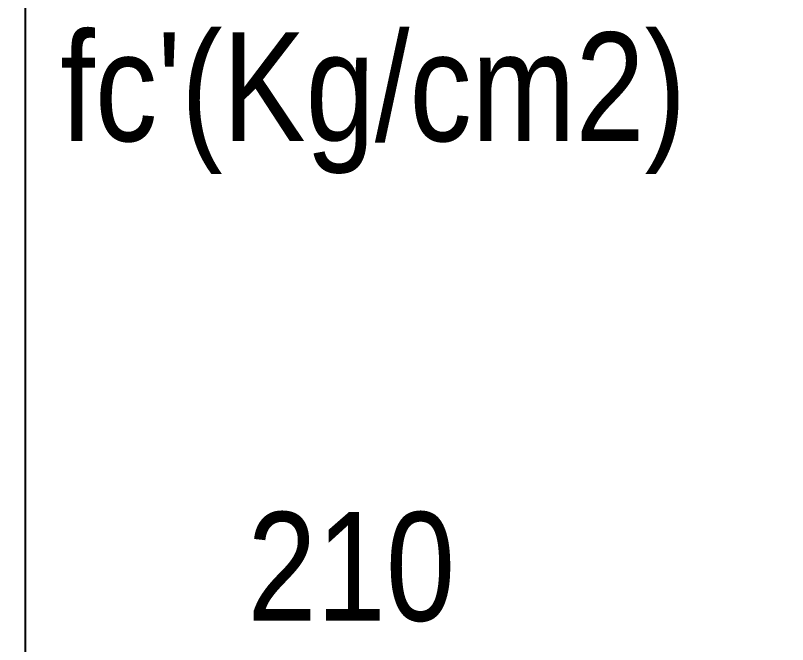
# Model space of a CAD drawing. Header units: millimetres. Extents: x -3570 to 5754, y -12788176 to 1214.
# Drawn here: x 3373.562 to 3375.693, y 1135.611 to 1137.347 of the extents above; entities that cross this region are included whole.
import ezdxf
from ezdxf import colors
from ezdxf.entities.mleader import LeaderData, LeaderLine
from ezdxf.math import Vec2, Vec3

# ---------------------------------------------------------------- set-up
doc = ezdxf.new("R2010")
doc.units = ezdxf.units.MM
for name, color, linetype in [('.D1 cotas', 1, 'Continuous'), ('.D1 Texto', 7, 'Continuous'), ('.N1 Cuadros', 253, 'Continuous')]:
    doc.layers.add(name, color=color, linetype=linetype)
doc.styles.add('Anot 1.5mm simplex', font='simplex.shx', dxfattribs={"height": 0.0015})
doc.styles.add('Anot 3mm', font='ARIALN.TTF', dxfattribs={"height": 0.003})

# ---------------------------------------------------------------- blocks, each defined once
blk = doc.blocks.new('_None')
blk = doc.blocks.new('CUADRO COLUMNAS')
at = {"layer": '.N1 Cuadros'}
blk.add_line((3296.1245, 1128.4284, 20302.5345), (3296.1245, 1130.6753, 20302.5345), dxfattribs=at)
at = {"layer": '.D1 Texto', "lineweight": 20, "style": 'Anot 3mm'}
for s, p in [("fc'(Kg/cm2)", (3296.1727, 1129.8239, 20302.5345)), ('210', (3296.4308, 1129.1621, 20302.5345))]:
    blk.add_text(s, height=0.15, dxfattribs=at).set_placement(p)
blk = doc.blocks.new('1.-1')
at = {"layer": '.D1 cotas'}
ml = blk.add_multileader_mtext('Standard', dxfattribs=at)
ml.set_content('2∅5/8" ', color=7, style='Anot 1.5mm simplex')
ml.set_leader_properties()
ml.set_arrow_properties(name='NONE')
ml.build(insert=Vec2(0, 0))
ml.multileader.update_dxf_attribs({"text_left_attachment_type": 6, "text_right_attachment_type": 6, "dogleg_length": 0.005, "arrow_head_size": 0.05, "scale": 50})
ctx = ml.context
ctx.base_point, ctx.scale, ctx.char_height, ctx.arrow_head_size, ctx.landing_gap_size, ctx.plane_origin = Vec3(3465.3359, 1144.1736, -27897458.1355), 50, 0.0375, 0.05, 0.05, Vec3(3465.2596, 1144.2842, -27897458.1355)
ctx.left_attachment, ctx.right_attachment = 6, 6
notes = []
notes.append((ctx, [(1, (1, 1, 0), (3465.2895, 1144.1736, -27897458.1355), (1, 0), 0.0463, [(2, [(3465.1103, 1144.1054, -27897458.1355), (3465.2327, 1144.1026, -27897458.1355), (3465.2327, 1144.1026, -27897458.1355), (3465.1103, 1144.1054, -27897458.1355), (3465.2327, 1144.1026, -27897458.1355)], 0, [])])]))
ctx.mtext.insert, ctx.mtext.width, ctx.mtext.flow_direction = Vec3(3465.3859, 1144.2236, -27897458.1355), 0.192628, 5
ml = blk.add_multileader_mtext('Standard', dxfattribs=at)
ml.set_content('2∅5/8" ', color=7, style='Anot 1.5mm simplex')
ml.set_leader_properties()
ml.set_arrow_properties(name='NONE')
ml.build(insert=Vec2(0, 0))
ml.multileader.update_dxf_attribs({"text_left_attachment_type": 6, "text_right_attachment_type": 6, "dogleg_length": 0.005, "arrow_head_size": 0.05, "scale": 50})
ctx = ml.context
ctx.base_point, ctx.scale, ctx.char_height, ctx.arrow_head_size, ctx.landing_gap_size, ctx.plane_origin = Vec3(3465.3371, 1143.8808, -27897458.1355), 50, 0.0375, 0.05, 0.05, Vec3(3465.2373, 1143.7882, -27897458.1355)
ctx.left_attachment, ctx.right_attachment = 6, 6
notes.append((ctx, [(1, (1, 1, 0), (3465.2908, 1143.8808, -27897458.1355), (1, 0), 0.0463, [(0, [(3465.1103, 1143.9359, -27897458.1355), (3465.2327, 1143.9359, -27897458.1355), (3465.1103, 1143.9359, -27897458.1355), (3465.2327, 1143.9359, -27897458.1355)], 0, [])])]))
ctx.mtext.insert, ctx.mtext.width, ctx.mtext.flow_direction = Vec3(3465.3871, 1143.9308, -27897458.1355), 0.192628, 5
for ctx, leaders in notes:
    for number, flags, end, landing, length, lines in leaders:
        leader = LeaderData()
        leader.index, (leader.has_last_leader_line, leader.has_dogleg_vector, leader.attachment_direction) = number, flags
        leader.last_leader_point, leader.dogleg_vector, leader.dogleg_length = Vec3(end), Vec3(landing), length
        for number, points, colour, breaks in lines:
            line = LeaderLine()
            line.index, line.vertices, line.color, line.breaks = number, Vec3.list(points), colors.encode_raw_color(colour), breaks
            leader.lines.append(line)
        ctx.leaders.append(leader)

msp = doc.modelspace()

# ---------------------------------------------------------------- block references
at = {"color": 1, "lineweight": 25, "xscale": 2, "yscale": 2, "zscale": 2}
msp.add_blockref('CUADRO COLUMNAS', (-3218.6598, -1122.648, 49238.1418), dxfattribs=at)
at = {"color": 1, "lineweight": 211, "xscale": 2, "yscale": 2, "zscale": 2}
msp.add_blockref('1.-1', (-3560.5351, -1151.7456, 55794916.271), dxfattribs=at)

doc.saveas('drawing.dxf')
